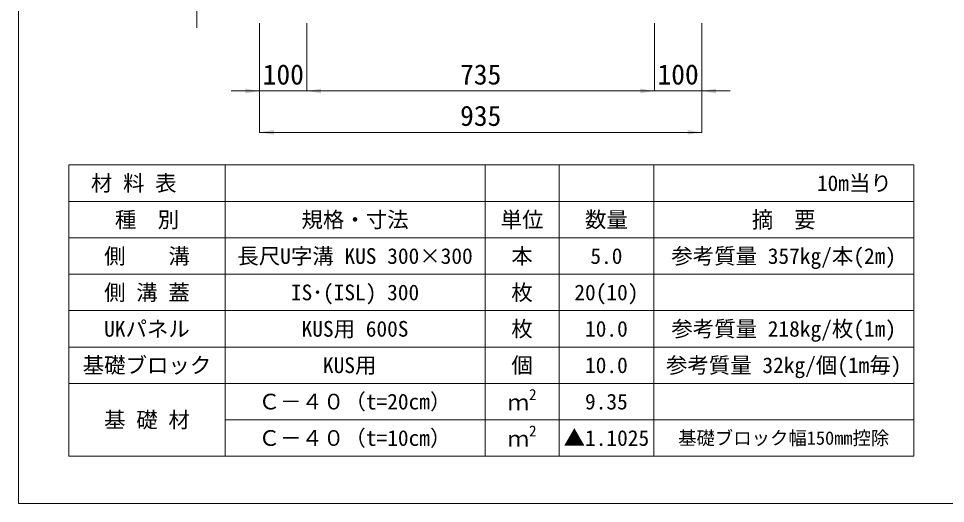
# Model space of a CAD drawing. Units: millimetres at full size, sheet at 1:20. Extents: x 201886 to 211886, y 860265 to 873235.
# Drawn here: x 201886 to 203847, y 867478 to 868504 of the extents above; entities that cross this region are included whole.
import ezdxf
from ezdxf.enums import TextEntityAlignment as Align

# ---------------------------------------------------------------- set-up
doc = ezdxf.new("R2010")
doc.units = ezdxf.units.MM
doc.header["$LTSCALE"] = 20
for name, color, linetype, lineweight in [('Defpoints_3', 8, 'Continuous', 0), ('図枠', 5, 'Continuous', 13), ('寸法・材料表', 7, 'Continuous', 13), ('寸法線', 7, 'Continuous', 13)]:
    doc.layers.add(name, color=color, linetype=linetype, lineweight=lineweight)
doc.styles.add('ＭＳ ゴシック', font='')
doc.styles.add('ＭＳ Ｐゴシック', font='')
doc.styles.get('ＭＳ ゴシック').set_extended_font_data('MS Gothic')
doc.styles.get('ＭＳ Ｐゴシック').set_extended_font_data('MS PGothic')

# ---------------------------------------------------------------- blocks, each defined once
blk = doc.blocks.new('filled_arrow')
at = {"color": 0, "linetype": 'Continuous', "lineweight": -2}
blk.add_solid([(7.5, 1.25), (0, 0), (7.5, -1.25)], dxfattribs=at)

msp = doc.modelspace()

# ---------------------------------------------------------------- linework, layer by layer
at = {"layer": 'Defpoints_3'}
for p, q in [((201993.03, 868194.25), (203779.67, 868194.25)), ((201993.03, 868194.25), (201993.03, 868116.81)), ((202323.03, 868194.25), (202323.03, 868116.81)), ((202873.03, 868194.25), (202873.03, 868116.81)), ((203029.67, 868194.25), (203029.67, 868116.81)), ((203229.67, 868194.25), (203229.67, 868116.81)), ((203779.67, 868194.25), (203779.67, 868116.81))]:
    msp.add_line(p, q, dxfattribs=at)
at = {"layer": '図枠'}
for p, q in [((201886.35, 872977.81), (201886.35, 867477.81)), ((201886.35, 867477.81), (211886.35, 867477.81))]:
    msp.add_line(p, q, dxfattribs=at)
at = {"layer": '寸法・材料表'}
for p, q in [((201993.03, 868116.81), (203779.67, 868116.81)), ((201993.03, 868116.81), (201993.03, 867577.81)), ((202323.03, 868116.81), (202323.03, 867577.81)), ((202873.03, 868116.81), (202873.03, 867577.81)), ((203029.67, 868116.81), (203029.67, 867577.81)), ((203229.67, 868116.81), (203229.67, 867577.81)), ((203779.67, 868116.81), (203779.67, 867577.81)), ((201993.03, 868039.81), (203779.67, 868039.81)), ((201993.03, 867962.81), (203779.67, 867962.81)), ((201993.03, 867885.81), (203779.67, 867885.81)), ((201993.03, 867808.81), (203779.67, 867808.81)), ((201993.03, 867731.81), (203779.67, 867731.81)), ((202323.03, 867654.81), (203779.67, 867654.81)), ((201993.03, 867577.81), (203779.67, 867577.81))]:
    msp.add_line(p, q, dxfattribs=at)
at = {"layer": '寸法線'}
for p, q in [((202263.63, 868483.84), (202263.63, 868703.84)), ((202396.32, 868493.85), (202396.32, 868350.55)), ((202396.32, 868493.85), (202396.32, 868263.05)), ((202496.32, 868493.85), (202496.32, 868350.55)), ((202496.32, 868493.85), (202496.32, 868350.55)), ((203231.32, 868493.85), (203231.32, 868350.55)), ((203231.32, 868493.85), (203231.32, 868350.55)), ((203331.32, 868493.85), (203331.32, 868350.55)), ((203331.32, 868493.85), (203331.32, 868263.05)), ((202336.32, 868350.55), (202556.32, 868350.55)), ((202496.32, 868350.55), (203231.32, 868350.55)), ((203171.32, 868350.55), (203391.32, 868350.55)), ((202396.32, 868263.05), (203331.32, 868263.05))]:
    msp.add_line(p, q, dxfattribs=at)

# ---------------------------------------------------------------- block references
at = {"layer": '寸法線', "xscale": 4, "yscale": 4, "rotation": 180}
for p in [(202396.32, 868350.55), (203231.32, 868350.55), (203231.32, 868350.55), (203331.32, 868263.05)]:
    msp.add_blockref('filled_arrow', p, dxfattribs=at)
at = {"layer": '寸法線', "xscale": 4, "yscale": 4}
for p in [(202496.32, 868350.55), (202496.32, 868350.55), (203331.32, 868350.55), (202396.32, 868263.05)]:
    msp.add_blockref('filled_arrow', p, dxfattribs=at)

# ---------------------------------------------------------------- texts
at = {"layer": '寸法・材料表', "style": 'ＭＳ ゴシック'}
msp.add_text('\u3000材 料 表', height=33.23, dxfattribs=at).set_placement((201994.08, 868155.53), align=Align.MIDDLE_LEFT)
msp.add_text('10m当り\u3000', height=33.23, dxfattribs=at).set_placement((203778.61, 868155.53), align=Align.MIDDLE_RIGHT)
at = {"layer": '寸法・材料表', "style": 'ＭＳ Ｐゴシック', "width": 0.95}
msp.add_text('摘\u3000要', height=34.64, dxfattribs=at).set_placement((203504.67, 868078.31), align=Align.MIDDLE_CENTER)
at = {"layer": '寸法・材料表', "style": 'ＭＳ ゴシック'}
for s, height, p in [('種\u3000別', 33.23, (202158.03, 868078.31)), ('規格・寸法', 33.23, (202598.03, 868078.31)), ('単位', 33.23, (202951.35, 868078.31)), ('数量', 33.23, (203129.67, 868078.31)), ('側\u3000\u3000溝', 33.23, (202158.03, 868001.31)), ('長尺U字溝 KUS 300×300', 33.23, (202598.03, 868001.31)), ('本', 33.23, (202951.35, 868001.31)), ('参考質量 357kg/本(2m)', 33.23, (203504.67, 868001.31)), ('5.0', 33.23, (203129.67, 868001.31)), ('側 溝 蓋', 33.23, (202158.03, 867924.31)), ('IS･(ISL) 300', 33.23, (202598.03, 867924.31)), ('枚', 33.23, (202951.35, 867924.31)), ('20(10)', 33.23, (203129.67, 867924.31)), ('UKパネル', 33.23, (202158.03, 867847.31)), ('KUS用 600S', 33.23, (202598.03, 867847.31)), ('枚', 33.23, (202951.35, 867847.31)), ('参考質量 218kg/枚(1m)', 33.23, (203504.67, 867847.31)), ('10.0', 33.23, (203129.67, 867847.31)), ('基礎ブロック', 33.23, (202158.03, 867770.31)), ('KUS用 ', 33.23, (202598.03, 867770.31)), ('個', 33.23, (202951.35, 867770.31)), ('10.0', 33.23, (203129.67, 867770.31)), ('参考質量 32kg/個(1m毎)', 33.23, (203504.67, 867770.31)), ('Ｃ－４０（t=20cm）', 33.23, (202598.03, 867693.31)), ('9.35', 33.23, (203129.67, 867693.31)), ('基 礎 材', 33.23, (202158.03, 867654.81)), ('Ｃ－４０（t=10cm）', 33.23, (202598.03, 867616.31)), ('▲1.1025', 33.23, (203129.67, 867616.31)), ('基礎ブロック幅150mm控除', 28.48, (203504.67, 867616.31))]:
    msp.add_text(s, height=height, dxfattribs=at).set_placement(p, align=Align.MIDDLE_CENTER)
for s, height, p in [('2', 23.26, (202966.08, 867689.7)), ('ｍ', 33.23, (202920.75, 867665.2)), ('2', 23.26, (202966.08, 867612.7)), ('ｍ', 33.23, (202920.75, 867588.2))]:
    msp.add_text(s, height=height, dxfattribs=at).set_placement(p, align=Align.BOTTOM_LEFT)
at = {"layer": '寸法線', "style": 'ＭＳ ゴシック'}
for s, p in [('100', (202446.32, 868385.55)), ('735', (202863.82, 868385.55)), ('100', (203281.32, 868385.55)), ('935', (202863.82, 868298.05))]:
    msp.add_text(s, height=42.72, dxfattribs=at).set_placement(p, align=Align.MIDDLE_CENTER)

doc.saveas('drawing.dxf')
